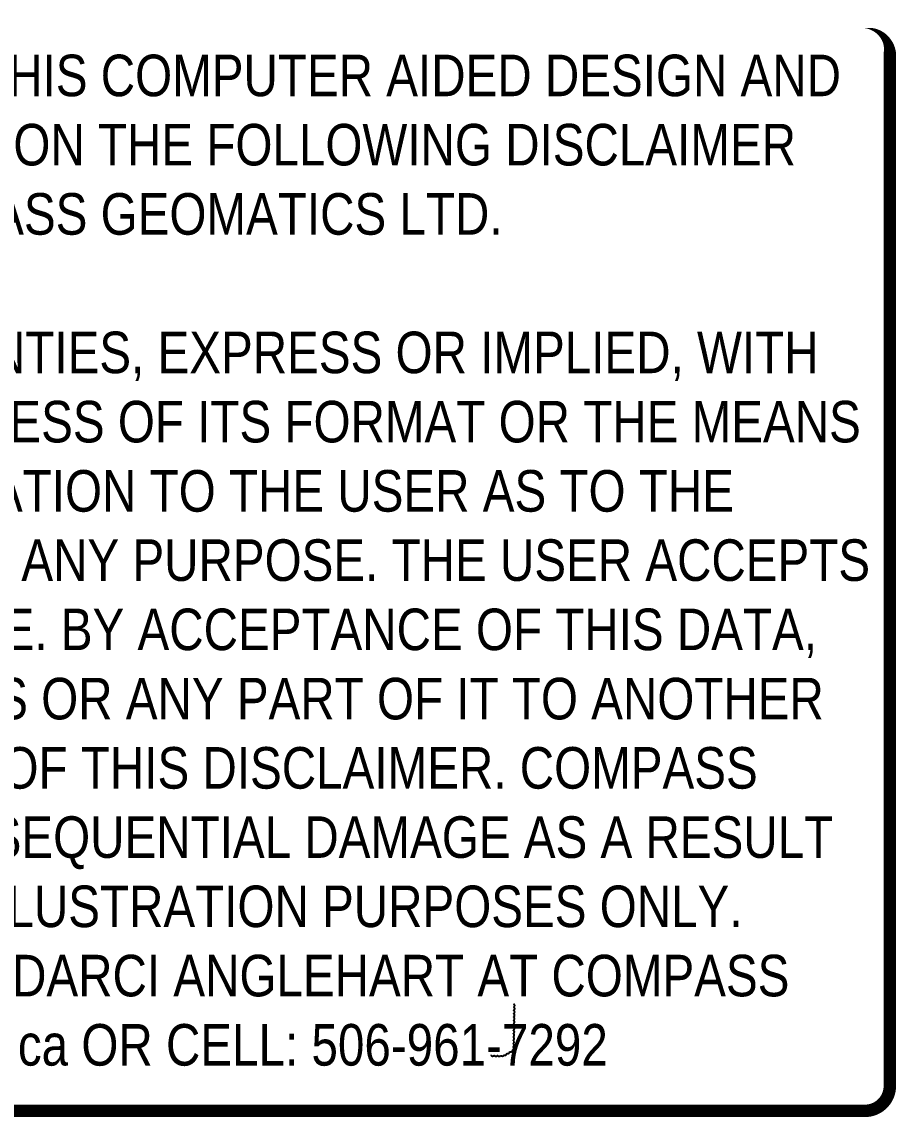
# Model space of a CAD drawing. Extents: x 337432 to 345408, y 5808486 to 5816348.
# Drawn here: x 342699 to 345329, y 5813052 to 5816348 of the extents above; entities that cross this region are included whole.
import ezdxf

# ---------------------------------------------------------------- set-up
doc = ezdxf.new("R2010")
doc.units = 0
doc.header["$LTSCALE"] = 5
doc.linetypes.add('0', pattern=[1, 1, 0])
doc.layers.add('DISCLAIMER', color=7, linetype='Continuous', plot=False)
doc.layers.add('T-080', color=7, linetype='Continuous')
doc.layers.add('T-BUSH', color=110, linetype='0')
doc.styles.add('80', font='', dxfattribs={"height": 10})
doc.styles.get('80').set_extended_font_data('Arial Narrow')

# ---------------------------------------------------------------- blocks, each defined once
blk = doc.blocks.new('Disclaimer_Legal')
at = {"layer": 'DISCLAIMER', "color": 254, "flags": 128}
blk.add_lwpolyline([(-3612.9, -1104.6, 37.5, 37.5, 0), (4096.1, -1104.6, 37.5, 37.5, 0.414214), (4171.1, -1029.6, 37.5, 37.5, 0), (4171.1, 2078.7, 37.5, 0, 0.414214), (4096.1, 2153.7, 0, 0, 0), (-3612.9, 2153.7, 0, 0, 0.414214), (-3687.9, 2078.7, 0, 0, 0), (-3687.9, -1029.6, 0, 37.5, 0.414214)], format="xyseb", close=True, dxfattribs=at)
at = {"layer": 'DISCLAIMER', "color": 254, "insert": (241.6, 533.9), "char_height": 125, "width": 7717.568, "attachment_point": 5, "style": '80'}
blk.add_mtext('NOTICE TO THE CORPORATION, PERSON &/OR PERSONS REGARDING THIS COMPUTER AIDED DESIGN AND DRAFTING (CADD) FILES. ACCEPTANCE OF THE CADD DATA IS BASED ON THE FOLLOWING DISCLAIMER WHICH COVERS ALL CADD DATA RECIEVED FROM COMPASS GEOMATICS LTD.\\P{\\fArial Narrow|b1|i0|c0|p34;DISCLAIMER}\\PCOMPASS GEOMATICS LTD. MAKES NO REPRESENTATION OR WARRANTIES, EXPRESS OR IMPLIED, WITH RESPECT TO THE REUSE OF THE DATA PROVIDED HEREWITH, REGARDLESS OF ITS FORMAT OR THE MEANS OF ITS TRANSMISSION. THERE IS NO GUARANTEE OR REPRESENTATION TO THE USER AS TO THE ACCURACY, CURRENCY, SUITABILITY OR RELIABILITY OF THIS DATA FOR ANY PURPOSE. THE USER ACCEPTS THE DATA "AS IS", AND ASSUMES ALL RISKS ASSOCIATED WITH ITS USE. BY ACCEPTANCE OF THIS DATA, THE USER AGREES NOT TO TRANSMIT THIS DATA OR PROVIDE ACCESS OR ANY PART OF IT TO ANOTHER PARTY UNLESS THE USER SHALL INCLUDE WITH THE DATA A COPY OF THIS DISCLAIMER. COMPASS GEOMATICS LTD. ASSUMES NO RESPONSIBILITY FOR ACTUAL OR CONSEQUENTIAL DAMAGE AS A RESULT OF ANY USER\'S RELIANCE ON THIS DATA. THIS CADD FILE IS FOR ILLUSTRATION PURPOSES ONLY.\\PIF YOU REQUIRE MORE ACCURATE INFORMATION, PLEASE CONTACT DARCI ANGLEHART AT COMPASS GEOMATICS LTD. VIA EMAIL: darci.anglehart@compassgeomatics.ca OR CELL: 506-961-7292', dxfattribs=at)

msp = doc.modelspace()

# ---------------------------------------------------------------- linework, layer by layer
at = {"layer": 'T-BUSH', "flags": 128}
msp.add_lwpolyline([(344109.616, 5813238.245, 0.52056705), (344119.605, 5813237.862, 0.52056705), (344129.593, 5813237.478, 0.52056705), (344139.578, 5813237.389, 0.52056705), (344149.337, 5813238.703, 0.52056705), (344157.989, 5813243.709, 0.52056705), (344166.641, 5813248.715, 0.52056705), (344175.293, 5813253.72, 0.52056705), (344176.762, 5813262.95, 0.52056705), (344176.933, 5813272.944, 0.52056705), (344177.103, 5813282.938, 0.52056705), (344177.273, 5813292.933, 0.52056705), (344177.444, 5813302.927, 0.52056705), (344177.614, 5813312.921, 0.52056705), (344177.784, 5813322.915, 0.52056705), (344177.955, 5813332.909, 0.52056705), (344178.125, 5813342.904, 0.52056705), (344178.295, 5813352.898, 0.52056705), (344178.465, 5813362.892, 0.52056705), (344178.636, 5813372.886, 0.52056705), (344178.806, 5813382.88, 0.52056705), (344178.956, 5813391.683, 0.52056705)], format="xyb", dxfattribs=at)

# ---------------------------------------------------------------- block references
at = {"layer": 'T-080', "color": 5}
msp.add_blockref('Disclaimer_Legal', (341138.751, 5814175.056), dxfattribs=at)

doc.saveas('drawing.dxf')
